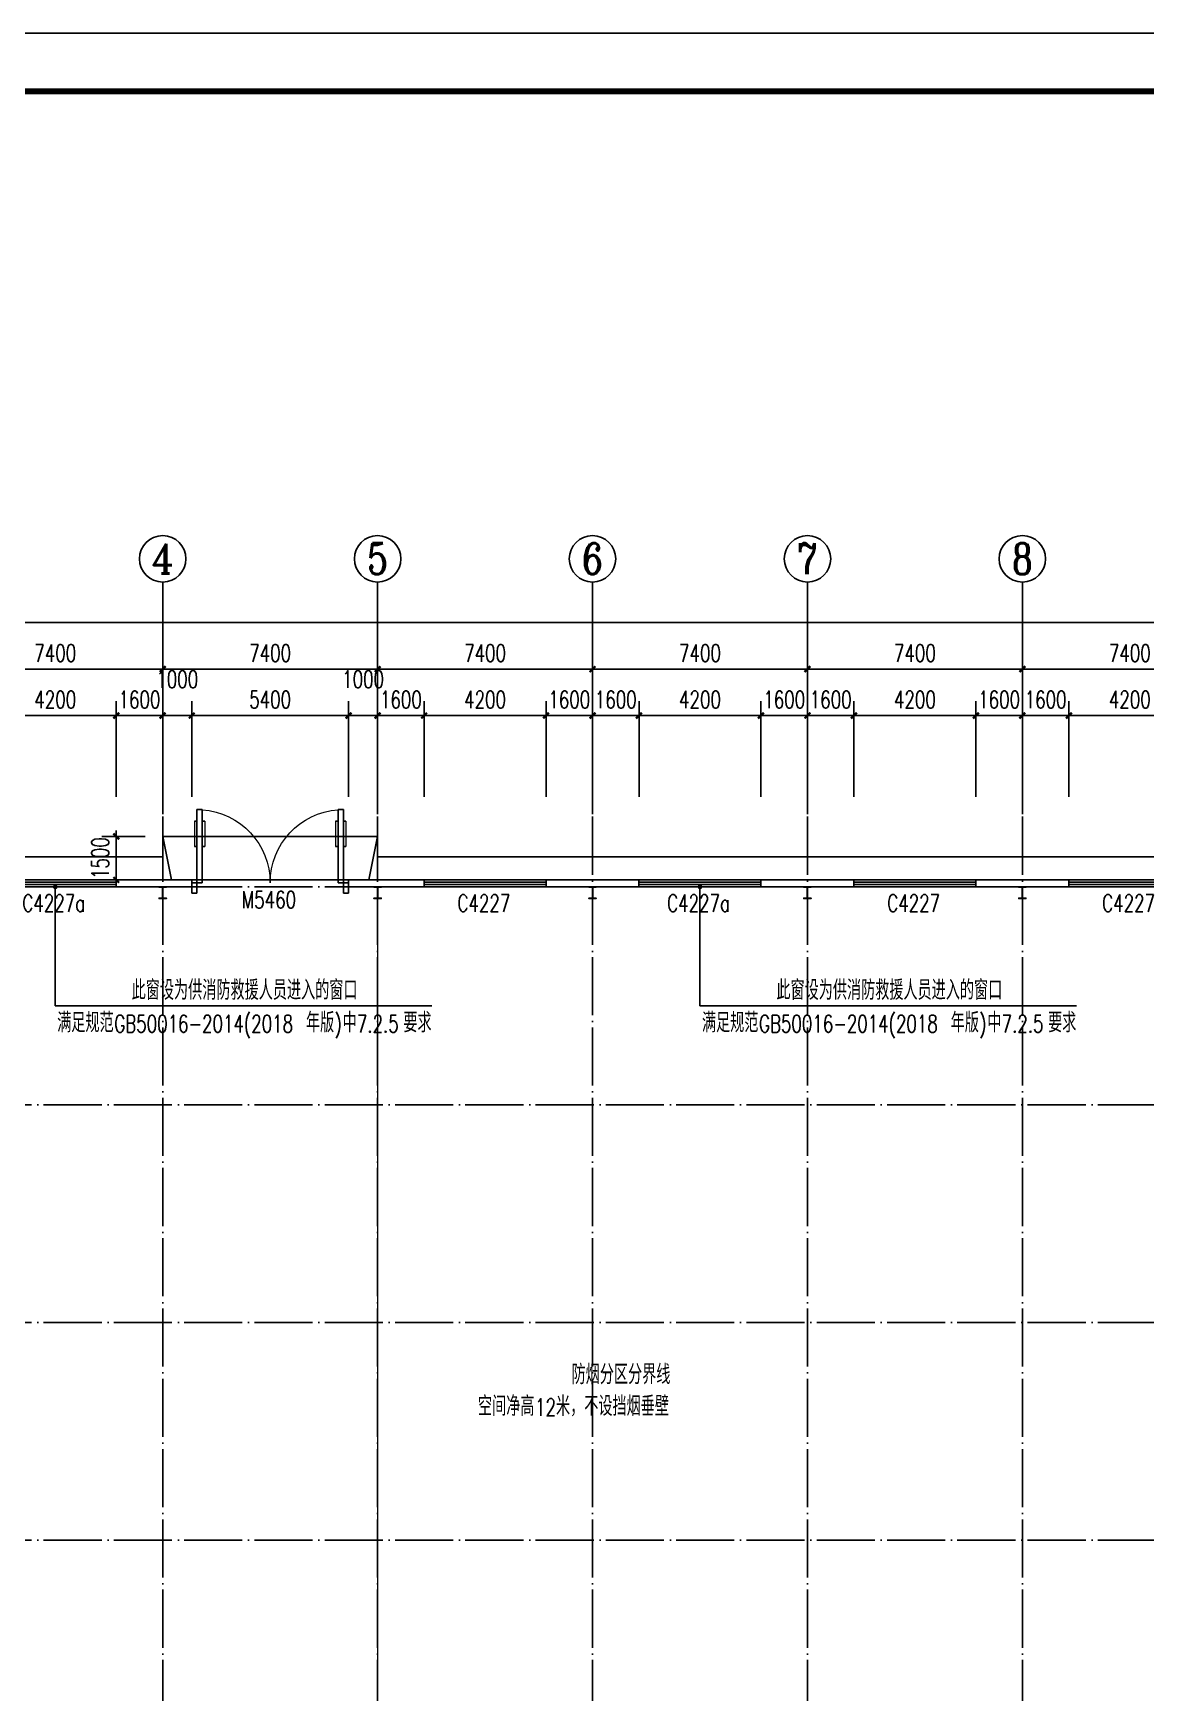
# Model space of a CAD drawing. Extents: x 13276711 to 13543385, y -848943 to -68012.
# Drawn here: x 13364126 to 13402435, y -257397 to -200243 of the extents above; entities that cross this region are included whole.
import ezdxf
from ezdxf.enums import TextEntityAlignment as Align

# ---------------------------------------------------------------- set-up
doc = ezdxf.new("R2010")
doc.units = 0
doc.header["$LTSCALE"] = 1000
doc.header["$MEASUREMENT"] = 0
doc.linetypes.add('DASH', pattern=[0.35, 0.25, -0.1])
doc.linetypes.add('DOTE', pattern=[2.42, 2, -0.2, 0.02, -0.2])
for name, color, linetype in [('AXIS', 3, 'Continuous'), ('AXIS_TEXT', 7, 'Continuous'), ('COLUMN', 2, 'Continuous'), ('DIM_LEAD', 3, 'Continuous'), ('DIM_SYMB', 3, 'Continuous'), ('DOTE', 1, 'DOTE'), ('PUB_DIM', 3, 'Continuous'), ('PUB_TEXT', 7, 'Continuous'), ('TK', 4, 'Continuous'), ('WALL-PARAPET', 6, 'Continuous'), ('WINDOW', 4, 'Continuous'), ('WINDOW_TEXT', 7, 'Continuous')]:
    doc.layers.add(name, color=color, linetype=linetype)
doc.styles.add('_TCH_AXIS', font='COMPLEX', dxfattribs={"bigfont": 'GBCBIG'})
doc.styles.add('_TCH_DIM', font='SIMPLEX', dxfattribs={"bigfont": 'GBCBIG'})
doc.styles.add('_TCH_DIM_T3', font='SIMPLEX', dxfattribs={"width": 0.705882, "bigfont": 'GBCBIG'})
doc.styles.add('_TCH_WINDOW', font='SIMPLEX', dxfattribs={"height": 3.5, "bigfont": 'GBCBIG'})
doc.styles.add('COMPLEX', font='COMPLEX')
doc.dimstyles.new('_TCH_ARCH&&200', dxfattribs={"dimtxt": 595, "dimasz": 200, "dimexe": 500, "dimexo": 600, "dimgap": 252.5, "dimtad": 1, "dimdec": 0, "dimzin": 0, "dimdsep": 46, "dimtxsty": '_TCH_DIM_T3', "dimblk": 'ARCHTICK', "dimcen": 0.09, "dimclrt": 7, "dimazin": 2, "dimtfac": 1, "dimtdec": 0, "dimtix": 1, "dimtmove": 2, "dimatfit": 3, "dimfxl": 0, "dimtolj": 1, "dimtzin": 0, "dimarcsym": 0})

# ---------------------------------------------------------------- blocks, each defined once
blk = doc.blocks.new('A$C797E1D2B')
at = {"layer": 'COLUMN'}
h = blk.add_hatch(color=256, dxfattribs=at)
h.paths.add_polyline_path([(125, 400), (250, 400), (250, 388), (130, 388), (130, 200), (125, 200)])
h.paths.add_polyline_path([(0, 400), (125, 400), (125, 200), (120, 200), (120, 388), (0, 388)])
h.paths.add_polyline_path([(0, 12), (120, 12), (120, 200), (125, 200), (125, 0), (0, 0)])
h.paths.add_polyline_path([(125, 200), (130, 200), (130, 12), (250, 12), (250, 0), (125, 0)])
blk.add_lwpolyline([(250, 0), (250, 12), (130, 12), (130, 388), (250, 388), (250, 400), (0, 400), (0, 388), (120, 388), (120, 12), (0, 12), (0, 0)], close=True, dxfattribs=at)
blk = doc.blocks.new('GeYuanFrame_27736213', base_point=(20.09, 4.53))
at = {"layer": 'TK'}
blk.add_lwpolyline([(20.09, 4.53), (20.09, 598.53), (1071.09, 598.53), (1071.09, 4.53)], close=True, dxfattribs=at)
at = {"layer": 'TK', "const_width": 1}
blk.add_lwpolyline([(45.09, 588.53), (1061.09, 588.53), (1061.09, 14.53), (45.09, 14.53)], close=True, dxfattribs=at)
blk = doc.blocks.new('$DorLib2D$00000011')
for p, q in [((-0.467, 0.471), (-0.467, -0.062)), ((-0.467, 0.471), (-0.433, 0.471)), ((-0.433, 0.471), (-0.433, 0.004)), ((0.433, 0.471), (0.433, 0.004)), ((0.467, 0.471), (0.433, 0.471)), ((0.467, 0.471), (0.467, -0.062)), ((-0.483, 0.396), (-0.467, 0.396)), ((-0.417, 0.396), (-0.433, 0.396)), ((0.417, 0.396), (0.433, 0.396)), ((0.483, 0.396), (0.467, 0.396)), ((-0.483, 0.235), (-0.467, 0.235)), ((-0.417, 0.235), (-0.433, 0.235)), ((0.417, 0.235), (0.433, 0.235)), ((0.483, 0.235), (0.467, 0.235)), ((-0.5, 0.004), (-0.433, 0.004)), ((-0.5, 0.004), (-0.5, -0.062)), ((0.5, 0.004), (0.433, 0.004)), ((0.5, 0.004), (0.5, -0.062)), ((-0.5, -0.062), (-0.467, -0.062)), ((0.5, -0.062), (0.467, -0.062))]:
    blk.add_line(p, q)
at = {"lineweight": 13}
for p, q in [((-0.483, 0.396), (-0.483, 0.235)), ((-0.417, 0.396), (-0.417, 0.235)), ((0.417, 0.396), (0.417, 0.235)), ((0.483, 0.396), (0.483, 0.235))]:
    blk.add_line(p, q, dxfattribs=at)
for centre, start, end in [((-0.467, 0.004), 0, 85.904), ((0.467, 0.004), 94.096, 180)]:
    blk.add_arc(centre, 0.467, start, end, dxfattribs=at)
blk = doc.blocks.new('$TCHSYS$WIN2D')
for p, q in [((-0.5, 0.5), (0.5, 0.5)), ((-0.5, 0.5), (-0.5, -0.5)), ((0.5, 0.5), (0.5, -0.5)), ((0.5, 0.167), (-0.5, 0.167)), ((0.5, -0.167), (-0.5, -0.167)), ((-0.5, -0.5), (0.5, -0.5))]:
    blk.add_line(p, q)
blk = doc.blocks.new('_AXISO')
blk.add_circle((0, 0), 0.5)
at = {"layer": 'AXIS_TEXT', "style": 'COMPLEX', "width": 1.041667}
blk.add_attdef('A', text='', height=0.56, dxfattribs=at).set_placement((-0.25, -0.28), (0.25, -0.28), align=Align.FIT)
blk = doc.blocks.new('_ArchTick')
at = {"color": 0, "linetype": 'ByBlock', "const_width": 0.4}
blk.add_lwpolyline([(-0.5, -0.5), (0.5, 0.5)], dxfattribs=at)
blk = doc.blocks.new('*D97')
at = {"layer": 'AXIS', "color": 0, "lineweight": -2}
for p, q in [((13346145, -226543), (13346145, -220043)), ((13509425, -226543), (13509425, -220043)), ((13346145, -220543), (13509425, -220543))]:
    blk.add_line(p, q, dxfattribs=at)
at = {"layer": 'Defpoints', "color": 0}
for p in [(13509425, -220543), (13346145, -227143), (13509425, -227143)]:
    blk.add_point(p, dxfattribs=at)
at = {"layer": 'AXIS', "color": 0, "lineweight": -2, "xscale": 200, "yscale": 200, "zscale": 200, "rotation": 180}
blk.add_blockref('_ArchTick', (13346145, -220543), dxfattribs=at)
at = {"layer": 'AXIS', "color": 0, "lineweight": -2, "xscale": 200, "yscale": 200, "zscale": 200}
blk.add_blockref('_ArchTick', (13509425, -220543), dxfattribs=at)
at = {"layer": 'AXIS', "color": 7, "insert": (13427785, -219993), "char_height": 595, "attachment_point": 5, "style": '_TCH_DIM_T3'}
blk.add_mtext('\\A1;163280', dxfattribs=at)
blk = doc.blocks.new('*D101')
at = {"layer": 'AXIS', "color": 0, "lineweight": -2}
for p, q in [((13361185, -226543), (13361185, -221643)), ((13368585, -226543), (13368585, -221643)), ((13361185, -222143), (13368585, -222143))]:
    blk.add_line(p, q, dxfattribs=at)
at = {"layer": 'Defpoints', "color": 0}
for p in [(13368585, -222143), (13361185, -227143), (13368585, -227143)]:
    blk.add_point(p, dxfattribs=at)
at = {"layer": 'AXIS', "color": 0, "lineweight": -2, "xscale": 200, "yscale": 200, "zscale": 200, "rotation": 180}
blk.add_blockref('_ArchTick', (13361185, -222143), dxfattribs=at)
at = {"layer": 'AXIS', "color": 0, "lineweight": -2, "xscale": 200, "yscale": 200, "zscale": 200}
blk.add_blockref('_ArchTick', (13368585, -222143), dxfattribs=at)
at = {"layer": 'AXIS', "color": 7, "insert": (13364885, -221593), "char_height": 595, "attachment_point": 5, "style": '_TCH_DIM_T3'}
blk.add_mtext('\\A1;7400', dxfattribs=at)
blk = doc.blocks.new('*D102')
at = {"layer": 'AXIS', "color": 0, "lineweight": -2}
for p, q in [((13368585, -226543), (13368585, -221643)), ((13375985, -226543), (13375985, -221643)), ((13368585, -222143), (13375985, -222143))]:
    blk.add_line(p, q, dxfattribs=at)
at = {"layer": 'Defpoints', "color": 0}
for p in [(13375985, -222143), (13368585, -227143), (13375985, -227143)]:
    blk.add_point(p, dxfattribs=at)
at = {"layer": 'AXIS', "color": 0, "lineweight": -2, "xscale": 200, "yscale": 200, "zscale": 200, "rotation": 180}
blk.add_blockref('_ArchTick', (13368585, -222143), dxfattribs=at)
at = {"layer": 'AXIS', "color": 0, "lineweight": -2, "xscale": 200, "yscale": 200, "zscale": 200}
blk.add_blockref('_ArchTick', (13375985, -222143), dxfattribs=at)
at = {"layer": 'AXIS', "color": 7, "insert": (13372285, -221593), "char_height": 595, "attachment_point": 5, "style": '_TCH_DIM_T3'}
blk.add_mtext('\\A1;7400', dxfattribs=at)
blk = doc.blocks.new('*D103')
at = {"layer": 'AXIS', "color": 0, "lineweight": -2}
for p, q in [((13375985, -226543), (13375985, -221643)), ((13383385, -226543), (13383385, -221643)), ((13375985, -222143), (13383385, -222143))]:
    blk.add_line(p, q, dxfattribs=at)
at = {"layer": 'Defpoints', "color": 0}
for p in [(13383385, -222143), (13375985, -227143), (13383385, -227143)]:
    blk.add_point(p, dxfattribs=at)
at = {"layer": 'AXIS', "color": 0, "lineweight": -2, "xscale": 200, "yscale": 200, "zscale": 200, "rotation": 180}
blk.add_blockref('_ArchTick', (13375985, -222143), dxfattribs=at)
at = {"layer": 'AXIS', "color": 0, "lineweight": -2, "xscale": 200, "yscale": 200, "zscale": 200}
blk.add_blockref('_ArchTick', (13383385, -222143), dxfattribs=at)
at = {"layer": 'AXIS', "color": 7, "insert": (13379685, -221593), "char_height": 595, "attachment_point": 5, "style": '_TCH_DIM_T3'}
blk.add_mtext('\\A1;7400', dxfattribs=at)
blk = doc.blocks.new('*D104')
at = {"layer": 'AXIS', "color": 0, "lineweight": -2}
for p, q in [((13383385, -226543), (13383385, -221643)), ((13390785, -226543), (13390785, -221643)), ((13383385, -222143), (13390785, -222143))]:
    blk.add_line(p, q, dxfattribs=at)
at = {"layer": 'Defpoints', "color": 0}
for p in [(13390785, -222143), (13383385, -227143), (13390785, -227143)]:
    blk.add_point(p, dxfattribs=at)
at = {"layer": 'AXIS', "color": 0, "lineweight": -2, "xscale": 200, "yscale": 200, "zscale": 200, "rotation": 180}
blk.add_blockref('_ArchTick', (13383385, -222143), dxfattribs=at)
at = {"layer": 'AXIS', "color": 0, "lineweight": -2, "xscale": 200, "yscale": 200, "zscale": 200}
blk.add_blockref('_ArchTick', (13390785, -222143), dxfattribs=at)
at = {"layer": 'AXIS', "color": 7, "insert": (13387085, -221593), "char_height": 595, "attachment_point": 5, "style": '_TCH_DIM_T3'}
blk.add_mtext('\\A1;7400', dxfattribs=at)
blk = doc.blocks.new('*D105')
at = {"layer": 'AXIS', "color": 0, "lineweight": -2}
for p, q in [((13390785, -226543), (13390785, -221643)), ((13398185, -226543), (13398185, -221643)), ((13390785, -222143), (13398185, -222143))]:
    blk.add_line(p, q, dxfattribs=at)
at = {"layer": 'Defpoints', "color": 0}
for p in [(13398185, -222143), (13390785, -227143), (13398185, -227143)]:
    blk.add_point(p, dxfattribs=at)
at = {"layer": 'AXIS', "color": 0, "lineweight": -2, "xscale": 200, "yscale": 200, "zscale": 200, "rotation": 180}
blk.add_blockref('_ArchTick', (13390785, -222143), dxfattribs=at)
at = {"layer": 'AXIS', "color": 0, "lineweight": -2, "xscale": 200, "yscale": 200, "zscale": 200}
blk.add_blockref('_ArchTick', (13398185, -222143), dxfattribs=at)
at = {"layer": 'AXIS', "color": 7, "insert": (13394485, -221593), "char_height": 595, "attachment_point": 5, "style": '_TCH_DIM_T3'}
blk.add_mtext('\\A1;7400', dxfattribs=at)
blk = doc.blocks.new('*D106')
at = {"layer": 'AXIS', "color": 0, "lineweight": -2}
for p, q in [((13398185, -226543), (13398185, -221643)), ((13405585, -226543), (13405585, -221643)), ((13398185, -222143), (13405585, -222143))]:
    blk.add_line(p, q, dxfattribs=at)
at = {"layer": 'Defpoints', "color": 0}
for p in [(13405585, -222143), (13398185, -227143), (13405585, -227143)]:
    blk.add_point(p, dxfattribs=at)
at = {"layer": 'AXIS', "color": 0, "lineweight": -2, "xscale": 200, "yscale": 200, "zscale": 200, "rotation": 180}
blk.add_blockref('_ArchTick', (13398185, -222143), dxfattribs=at)
at = {"layer": 'AXIS', "color": 0, "lineweight": -2, "xscale": 200, "yscale": 200, "zscale": 200}
blk.add_blockref('_ArchTick', (13405585, -222143), dxfattribs=at)
at = {"layer": 'AXIS', "color": 7, "insert": (13401885, -221593), "char_height": 595, "attachment_point": 5, "style": '_TCH_DIM_T3'}
blk.add_mtext('\\A1;7400', dxfattribs=at)
blk = doc.blocks.new('*D424')
at = {"layer": 'Defpoints', "color": 0}
for p in [(13366985, -223743), (13362785, -227143), (13366985, -227143)]:
    blk.add_point(p, dxfattribs=at)
at = {"layer": 'PUB_DIM', "color": 0, "lineweight": -2}
for p, q in [((13362785, -226543), (13362785, -223243)), ((13366985, -226543), (13366985, -223243)), ((13362785, -223743), (13366985, -223743))]:
    blk.add_line(p, q, dxfattribs=at)
at = {"layer": 'PUB_DIM', "color": 0, "lineweight": -2, "xscale": 200, "yscale": 200, "zscale": 200, "rotation": 180}
blk.add_blockref('_ArchTick', (13362785, -223743), dxfattribs=at)
at = {"layer": 'PUB_DIM', "color": 0, "lineweight": -2, "xscale": 200, "yscale": 200, "zscale": 200}
blk.add_blockref('_ArchTick', (13366985, -223743), dxfattribs=at)
at = {"layer": 'PUB_DIM', "color": 7, "insert": (13364885, -223193), "char_height": 595, "attachment_point": 5, "style": '_TCH_DIM_T3'}
blk.add_mtext('\\A1;4200', dxfattribs=at)
blk = doc.blocks.new('*D425')
at = {"layer": 'Defpoints', "color": 0}
for p in [(13368585, -223743), (13366985, -227143), (13368585, -227143)]:
    blk.add_point(p, dxfattribs=at)
at = {"layer": 'PUB_DIM', "color": 0, "lineweight": -2}
for p, q in [((13366985, -226543), (13366985, -223243)), ((13368585, -226543), (13368585, -223243)), ((13366985, -223743), (13366785, -223743)), ((13366985, -223743), (13368585, -223743)), ((13368585, -223743), (13368785, -223743))]:
    blk.add_line(p, q, dxfattribs=at)
at = {"layer": 'PUB_DIM', "color": 0, "lineweight": -2, "xscale": 200, "yscale": 200, "zscale": 200}
blk.add_blockref('_ArchTick', (13366985, -223743), dxfattribs=at)
at = {"layer": 'PUB_DIM', "color": 0, "lineweight": -2, "xscale": 200, "yscale": 200, "zscale": 200, "rotation": 180}
blk.add_blockref('_ArchTick', (13368585, -223743), dxfattribs=at)
at = {"layer": 'PUB_DIM', "color": 7, "insert": (13367785, -223193), "char_height": 595, "attachment_point": 5, "style": '_TCH_DIM_T3'}
blk.add_mtext('\\A1;1600', dxfattribs=at)
blk = doc.blocks.new('*D426')
at = {"layer": 'Defpoints', "color": 0}
for p in [(13369585, -223743), (13368585, -227143), (13369585, -227143)]:
    blk.add_point(p, dxfattribs=at)
at = {"layer": 'PUB_DIM', "color": 0, "lineweight": -2}
for p, q in [((13368585, -226543), (13368585, -223243)), ((13369585, -226543), (13369585, -223243)), ((13368585, -223743), (13369585, -223743))]:
    blk.add_line(p, q, dxfattribs=at)
at = {"layer": 'PUB_DIM', "color": 0, "lineweight": -2, "xscale": 200, "yscale": 200, "zscale": 200, "rotation": 180}
blk.add_blockref('_ArchTick', (13368585, -223743), dxfattribs=at)
at = {"layer": 'PUB_DIM', "color": 0, "lineweight": -2, "xscale": 200, "yscale": 200, "zscale": 200}
blk.add_blockref('_ArchTick', (13369585, -223743), dxfattribs=at)
at = {"layer": 'PUB_DIM', "color": 7, "insert": (13369085, -222493), "char_height": 595, "attachment_point": 5, "style": '_TCH_DIM_T3'}
blk.add_mtext('\\A1;1000', dxfattribs=at)
blk = doc.blocks.new('*D427')
at = {"layer": 'Defpoints', "color": 0}
for p in [(13374985, -223743), (13369585, -227143), (13374985, -227143)]:
    blk.add_point(p, dxfattribs=at)
at = {"layer": 'PUB_DIM', "color": 0, "lineweight": -2}
for p, q in [((13369585, -226543), (13369585, -223243)), ((13374985, -226543), (13374985, -223243)), ((13369585, -223743), (13374985, -223743))]:
    blk.add_line(p, q, dxfattribs=at)
at = {"layer": 'PUB_DIM', "color": 0, "lineweight": -2, "xscale": 200, "yscale": 200, "zscale": 200, "rotation": 180}
blk.add_blockref('_ArchTick', (13369585, -223743), dxfattribs=at)
at = {"layer": 'PUB_DIM', "color": 0, "lineweight": -2, "xscale": 200, "yscale": 200, "zscale": 200}
blk.add_blockref('_ArchTick', (13374985, -223743), dxfattribs=at)
at = {"layer": 'PUB_DIM', "color": 7, "insert": (13372285, -223193), "char_height": 595, "attachment_point": 5, "style": '_TCH_DIM_T3'}
blk.add_mtext('\\A1;5400', dxfattribs=at)
blk = doc.blocks.new('*D428')
at = {"layer": 'Defpoints', "color": 0}
for p in [(13375985, -223743), (13374985, -227143), (13375985, -227143)]:
    blk.add_point(p, dxfattribs=at)
at = {"layer": 'PUB_DIM', "color": 0, "lineweight": -2}
for p, q in [((13374985, -226543), (13374985, -223243)), ((13375985, -226543), (13375985, -223243)), ((13374985, -223743), (13375985, -223743))]:
    blk.add_line(p, q, dxfattribs=at)
at = {"layer": 'PUB_DIM', "color": 0, "lineweight": -2, "xscale": 200, "yscale": 200, "zscale": 200, "rotation": 180}
blk.add_blockref('_ArchTick', (13374985, -223743), dxfattribs=at)
at = {"layer": 'PUB_DIM', "color": 0, "lineweight": -2, "xscale": 200, "yscale": 200, "zscale": 200}
blk.add_blockref('_ArchTick', (13375985, -223743), dxfattribs=at)
at = {"layer": 'PUB_DIM', "color": 7, "insert": (13375485, -222493), "char_height": 595, "attachment_point": 5, "style": '_TCH_DIM_T3'}
blk.add_mtext('\\A1;1000', dxfattribs=at)
blk = doc.blocks.new('*D429')
at = {"layer": 'Defpoints', "color": 0}
for p in [(13377585, -223743), (13375985, -227143), (13377585, -227143)]:
    blk.add_point(p, dxfattribs=at)
at = {"layer": 'PUB_DIM', "color": 0, "lineweight": -2}
for p, q in [((13375985, -226543), (13375985, -223243)), ((13377585, -226543), (13377585, -223243)), ((13375985, -223743), (13375785, -223743)), ((13375985, -223743), (13377585, -223743)), ((13377585, -223743), (13377785, -223743))]:
    blk.add_line(p, q, dxfattribs=at)
at = {"layer": 'PUB_DIM', "color": 0, "lineweight": -2, "xscale": 200, "yscale": 200, "zscale": 200}
blk.add_blockref('_ArchTick', (13375985, -223743), dxfattribs=at)
at = {"layer": 'PUB_DIM', "color": 0, "lineweight": -2, "xscale": 200, "yscale": 200, "zscale": 200, "rotation": 180}
blk.add_blockref('_ArchTick', (13377585, -223743), dxfattribs=at)
at = {"layer": 'PUB_DIM', "color": 7, "insert": (13376785, -223193), "char_height": 595, "attachment_point": 5, "style": '_TCH_DIM_T3'}
blk.add_mtext('\\A1;1600', dxfattribs=at)
blk = doc.blocks.new('*D430')
at = {"layer": 'Defpoints', "color": 0}
for p in [(13381785, -223743), (13377585, -227143), (13381785, -227143)]:
    blk.add_point(p, dxfattribs=at)
at = {"layer": 'PUB_DIM', "color": 0, "lineweight": -2}
for p, q in [((13377585, -226543), (13377585, -223243)), ((13381785, -226543), (13381785, -223243)), ((13377585, -223743), (13381785, -223743))]:
    blk.add_line(p, q, dxfattribs=at)
at = {"layer": 'PUB_DIM', "color": 0, "lineweight": -2, "xscale": 200, "yscale": 200, "zscale": 200, "rotation": 180}
blk.add_blockref('_ArchTick', (13377585, -223743), dxfattribs=at)
at = {"layer": 'PUB_DIM', "color": 0, "lineweight": -2, "xscale": 200, "yscale": 200, "zscale": 200}
blk.add_blockref('_ArchTick', (13381785, -223743), dxfattribs=at)
at = {"layer": 'PUB_DIM', "color": 7, "insert": (13379685, -223193), "char_height": 595, "attachment_point": 5, "style": '_TCH_DIM_T3'}
blk.add_mtext('\\A1;4200', dxfattribs=at)
blk = doc.blocks.new('*D431')
at = {"layer": 'Defpoints', "color": 0}
for p in [(13383385, -223743), (13381785, -227143), (13383385, -227143)]:
    blk.add_point(p, dxfattribs=at)
at = {"layer": 'PUB_DIM', "color": 0, "lineweight": -2}
for p, q in [((13381785, -226543), (13381785, -223243)), ((13383385, -226543), (13383385, -223243)), ((13381785, -223743), (13381585, -223743)), ((13381785, -223743), (13383385, -223743)), ((13383385, -223743), (13383585, -223743))]:
    blk.add_line(p, q, dxfattribs=at)
at = {"layer": 'PUB_DIM', "color": 0, "lineweight": -2, "xscale": 200, "yscale": 200, "zscale": 200}
blk.add_blockref('_ArchTick', (13381785, -223743), dxfattribs=at)
at = {"layer": 'PUB_DIM', "color": 0, "lineweight": -2, "xscale": 200, "yscale": 200, "zscale": 200, "rotation": 180}
blk.add_blockref('_ArchTick', (13383385, -223743), dxfattribs=at)
at = {"layer": 'PUB_DIM', "color": 7, "insert": (13382585, -223193), "char_height": 595, "attachment_point": 5, "style": '_TCH_DIM_T3'}
blk.add_mtext('\\A1;1600', dxfattribs=at)
blk = doc.blocks.new('*D432')
at = {"layer": 'Defpoints', "color": 0}
for p in [(13384985, -223743), (13383385, -227143), (13384985, -227143)]:
    blk.add_point(p, dxfattribs=at)
at = {"layer": 'PUB_DIM', "color": 0, "lineweight": -2}
for p, q in [((13383385, -226543), (13383385, -223243)), ((13384985, -226543), (13384985, -223243)), ((13383385, -223743), (13383185, -223743)), ((13383385, -223743), (13384985, -223743)), ((13384985, -223743), (13385185, -223743))]:
    blk.add_line(p, q, dxfattribs=at)
at = {"layer": 'PUB_DIM', "color": 0, "lineweight": -2, "xscale": 200, "yscale": 200, "zscale": 200}
blk.add_blockref('_ArchTick', (13383385, -223743), dxfattribs=at)
at = {"layer": 'PUB_DIM', "color": 0, "lineweight": -2, "xscale": 200, "yscale": 200, "zscale": 200, "rotation": 180}
blk.add_blockref('_ArchTick', (13384985, -223743), dxfattribs=at)
at = {"layer": 'PUB_DIM', "color": 7, "insert": (13384185, -223193), "char_height": 595, "attachment_point": 5, "style": '_TCH_DIM_T3'}
blk.add_mtext('\\A1;1600', dxfattribs=at)
blk = doc.blocks.new('*D433')
at = {"layer": 'Defpoints', "color": 0}
for p in [(13389185, -223743), (13384985, -227143), (13389185, -227143)]:
    blk.add_point(p, dxfattribs=at)
at = {"layer": 'PUB_DIM', "color": 0, "lineweight": -2}
for p, q in [((13384985, -226543), (13384985, -223243)), ((13389185, -226543), (13389185, -223243)), ((13384985, -223743), (13389185, -223743))]:
    blk.add_line(p, q, dxfattribs=at)
at = {"layer": 'PUB_DIM', "color": 0, "lineweight": -2, "xscale": 200, "yscale": 200, "zscale": 200, "rotation": 180}
blk.add_blockref('_ArchTick', (13384985, -223743), dxfattribs=at)
at = {"layer": 'PUB_DIM', "color": 0, "lineweight": -2, "xscale": 200, "yscale": 200, "zscale": 200}
blk.add_blockref('_ArchTick', (13389185, -223743), dxfattribs=at)
at = {"layer": 'PUB_DIM', "color": 7, "insert": (13387085, -223193), "char_height": 595, "attachment_point": 5, "style": '_TCH_DIM_T3'}
blk.add_mtext('\\A1;4200', dxfattribs=at)
blk = doc.blocks.new('*D434')
at = {"layer": 'Defpoints', "color": 0}
for p in [(13390785, -223743), (13389185, -227143), (13390785, -227143)]:
    blk.add_point(p, dxfattribs=at)
at = {"layer": 'PUB_DIM', "color": 0, "lineweight": -2}
for p, q in [((13389185, -226543), (13389185, -223243)), ((13390785, -226543), (13390785, -223243)), ((13389185, -223743), (13388985, -223743)), ((13389185, -223743), (13390785, -223743)), ((13390785, -223743), (13390985, -223743))]:
    blk.add_line(p, q, dxfattribs=at)
at = {"layer": 'PUB_DIM', "color": 0, "lineweight": -2, "xscale": 200, "yscale": 200, "zscale": 200}
blk.add_blockref('_ArchTick', (13389185, -223743), dxfattribs=at)
at = {"layer": 'PUB_DIM', "color": 0, "lineweight": -2, "xscale": 200, "yscale": 200, "zscale": 200, "rotation": 180}
blk.add_blockref('_ArchTick', (13390785, -223743), dxfattribs=at)
at = {"layer": 'PUB_DIM', "color": 7, "insert": (13389985, -223193), "char_height": 595, "attachment_point": 5, "style": '_TCH_DIM_T3'}
blk.add_mtext('\\A1;1600', dxfattribs=at)
blk = doc.blocks.new('*D435')
at = {"layer": 'Defpoints', "color": 0}
for p in [(13392385, -223743), (13390785, -227143), (13392385, -227143)]:
    blk.add_point(p, dxfattribs=at)
at = {"layer": 'PUB_DIM', "color": 0, "lineweight": -2}
for p, q in [((13390785, -226543), (13390785, -223243)), ((13392385, -226543), (13392385, -223243)), ((13390785, -223743), (13390585, -223743)), ((13390785, -223743), (13392385, -223743)), ((13392385, -223743), (13392585, -223743))]:
    blk.add_line(p, q, dxfattribs=at)
at = {"layer": 'PUB_DIM', "color": 0, "lineweight": -2, "xscale": 200, "yscale": 200, "zscale": 200}
blk.add_blockref('_ArchTick', (13390785, -223743), dxfattribs=at)
at = {"layer": 'PUB_DIM', "color": 0, "lineweight": -2, "xscale": 200, "yscale": 200, "zscale": 200, "rotation": 180}
blk.add_blockref('_ArchTick', (13392385, -223743), dxfattribs=at)
at = {"layer": 'PUB_DIM', "color": 7, "insert": (13391585, -223193), "char_height": 595, "attachment_point": 5, "style": '_TCH_DIM_T3'}
blk.add_mtext('\\A1;1600', dxfattribs=at)
blk = doc.blocks.new('*D436')
at = {"layer": 'Defpoints', "color": 0}
for p in [(13396585, -223743), (13392385, -227143), (13396585, -227143)]:
    blk.add_point(p, dxfattribs=at)
at = {"layer": 'PUB_DIM', "color": 0, "lineweight": -2}
for p, q in [((13392385, -226543), (13392385, -223243)), ((13396585, -226543), (13396585, -223243)), ((13392385, -223743), (13396585, -223743))]:
    blk.add_line(p, q, dxfattribs=at)
at = {"layer": 'PUB_DIM', "color": 0, "lineweight": -2, "xscale": 200, "yscale": 200, "zscale": 200, "rotation": 180}
blk.add_blockref('_ArchTick', (13392385, -223743), dxfattribs=at)
at = {"layer": 'PUB_DIM', "color": 0, "lineweight": -2, "xscale": 200, "yscale": 200, "zscale": 200}
blk.add_blockref('_ArchTick', (13396585, -223743), dxfattribs=at)
at = {"layer": 'PUB_DIM', "color": 7, "insert": (13394485, -223193), "char_height": 595, "attachment_point": 5, "style": '_TCH_DIM_T3'}
blk.add_mtext('\\A1;4200', dxfattribs=at)
blk = doc.blocks.new('*D437')
at = {"layer": 'Defpoints', "color": 0}
for p in [(13398185, -223743), (13396585, -227143), (13398185, -227143)]:
    blk.add_point(p, dxfattribs=at)
at = {"layer": 'PUB_DIM', "color": 0, "lineweight": -2}
for p, q in [((13396585, -226543), (13396585, -223243)), ((13398185, -226543), (13398185, -223243)), ((13396585, -223743), (13396385, -223743)), ((13396585, -223743), (13398185, -223743)), ((13398185, -223743), (13398385, -223743))]:
    blk.add_line(p, q, dxfattribs=at)
at = {"layer": 'PUB_DIM', "color": 0, "lineweight": -2, "xscale": 200, "yscale": 200, "zscale": 200}
blk.add_blockref('_ArchTick', (13396585, -223743), dxfattribs=at)
at = {"layer": 'PUB_DIM', "color": 0, "lineweight": -2, "xscale": 200, "yscale": 200, "zscale": 200, "rotation": 180}
blk.add_blockref('_ArchTick', (13398185, -223743), dxfattribs=at)
at = {"layer": 'PUB_DIM', "color": 7, "insert": (13397385, -223193), "char_height": 595, "attachment_point": 5, "style": '_TCH_DIM_T3'}
blk.add_mtext('\\A1;1600', dxfattribs=at)
blk = doc.blocks.new('*D438')
at = {"layer": 'Defpoints', "color": 0}
for p in [(13399785, -223743), (13398185, -227143), (13399785, -227143)]:
    blk.add_point(p, dxfattribs=at)
at = {"layer": 'PUB_DIM', "color": 0, "lineweight": -2}
for p, q in [((13398185, -226543), (13398185, -223243)), ((13399785, -226543), (13399785, -223243)), ((13398185, -223743), (13397985, -223743)), ((13398185, -223743), (13399785, -223743)), ((13399785, -223743), (13399985, -223743))]:
    blk.add_line(p, q, dxfattribs=at)
at = {"layer": 'PUB_DIM', "color": 0, "lineweight": -2, "xscale": 200, "yscale": 200, "zscale": 200}
blk.add_blockref('_ArchTick', (13398185, -223743), dxfattribs=at)
at = {"layer": 'PUB_DIM', "color": 0, "lineweight": -2, "xscale": 200, "yscale": 200, "zscale": 200, "rotation": 180}
blk.add_blockref('_ArchTick', (13399785, -223743), dxfattribs=at)
at = {"layer": 'PUB_DIM', "color": 7, "insert": (13398985, -223193), "char_height": 595, "attachment_point": 5, "style": '_TCH_DIM_T3'}
blk.add_mtext('\\A1;1600', dxfattribs=at)
blk = doc.blocks.new('*D439')
at = {"layer": 'Defpoints', "color": 0}
for p in [(13403985, -223743), (13399785, -227143), (13403985, -227143)]:
    blk.add_point(p, dxfattribs=at)
at = {"layer": 'PUB_DIM', "color": 0, "lineweight": -2}
for p, q in [((13399785, -226543), (13399785, -223243)), ((13403985, -226543), (13403985, -223243)), ((13399785, -223743), (13403985, -223743))]:
    blk.add_line(p, q, dxfattribs=at)
at = {"layer": 'PUB_DIM', "color": 0, "lineweight": -2, "xscale": 200, "yscale": 200, "zscale": 200, "rotation": 180}
blk.add_blockref('_ArchTick', (13399785, -223743), dxfattribs=at)
at = {"layer": 'PUB_DIM', "color": 0, "lineweight": -2, "xscale": 200, "yscale": 200, "zscale": 200}
blk.add_blockref('_ArchTick', (13403985, -223743), dxfattribs=at)
at = {"layer": 'PUB_DIM', "color": 7, "insert": (13401885, -223193), "char_height": 595, "attachment_point": 5, "style": '_TCH_DIM_T3'}
blk.add_mtext('\\A1;4200', dxfattribs=at)
blk = doc.blocks.new('*D689')
at = {"layer": 'Defpoints', "color": 0}
for p in [(13366985, -227903), (13368585, -227903), (13368585, -229403)]:
    blk.add_point(p, dxfattribs=at)
at = {"layer": 'PUB_DIM', "color": 0, "lineweight": -2}
for p, q in [((13367985, -227903), (13366485, -227903)), ((13366985, -227903), (13366985, -227703)), ((13366985, -229403), (13366985, -227903)), ((13367985, -229403), (13366485, -229403)), ((13366985, -229403), (13366985, -229603))]:
    blk.add_line(p, q, dxfattribs=at)
at = {"layer": 'PUB_DIM', "color": 0, "lineweight": -2, "xscale": 200, "yscale": 200, "zscale": 200}
for p, rotation in [((13366985, -227903), 270), ((13366985, -229403), 90)]:
    blk.add_blockref('_ArchTick', p, dxfattribs=dict(at, rotation=rotation))
at = {"layer": 'PUB_DIM', "color": 7, "insert": (13366435, -228653), "char_height": 595, "attachment_point": 5, "rotation": 90, "style": '_TCH_DIM_T3'}
blk.add_mtext('\\A1;1500', dxfattribs=at)

msp = doc.modelspace()

# ---------------------------------------------------------------- linework, layer by layer
at = {"ltscale": 0.5}
for p, q in [((13368884.8, -229403.1), (13368584.8, -227903.1)), ((13375984.8, -227903.1), (13375684.8, -229403.1))]:
    msp.add_line(p, q, dxfattribs=at)
for points in [[(13368584.8, -229403.1), (13368584.8, -227903.1), (13375984.8, -227903.1), (13375984.8, -229403.1)], [(13345344.8, -244643.1), (13345344.8, -228603.1), (13368584.8, -228603.1)], [(13375984.8, -228603.1), (13420384.8, -228603.1)]]:
    msp.add_lwpolyline(points, dxfattribs=at)
at = {"linetype": 'DASH', "ltscale": 5, "const_width": 50}
msp.add_lwpolyline([(13375984.8, -289643.1), (13375984.8, -229643.1)], dxfattribs=at)
at = {"layer": 'AXIS'}
for p, q in [((13368584.8, -227143.1), (13368584.8, -219143.1)), ((13375984.8, -227143.1), (13375984.8, -219143.1)), ((13383384.8, -227143.1), (13383384.8, -219143.1)), ((13390784.8, -227143.1), (13390784.8, -219143.1)), ((13398184.8, -227143.1), (13398184.8, -219143.1))]:
    msp.add_line(p, q, dxfattribs=at)
at = {"layer": 'DIM_LEAD'}
for p, q in [((13364884.8, -229643.1), (13364884.8, -233743.1)), ((13387084.8, -229643.1), (13387084.8, -233743.1)), ((13364884.8, -233743.1), (13377846.6, -233743.1)), ((13387084.8, -233743.1), (13400046.6, -233743.1))]:
    msp.add_line(p, q, dxfattribs=at)
at = {"layer": 'DIM_LEAD', "const_width": 80}
for points in [[(13364884.8, -229603.1, 1), (13364884.8, -229683.1, 1)], [(13387084.8, -229603.1, 1), (13387084.8, -229683.1, 1)]]:
    msp.add_lwpolyline(points, format="xyb", close=True, dxfattribs=at)
at = {"layer": 'DIM_SYMB'}
msp.add_lwpolyline([(13385984.8, -247016.8, 0, 0, 0), (13377984.8, -247016.8, 0, 0, 0), (13376584.8, -247016.8, 160, 0, 0), (13375984.8, -247016.8, 0, 0, 0)], format="xyseb", dxfattribs=at)
at = {"layer": 'DOTE'}
for p, q in [((13368584.8, -292143.1), (13368584.8, -227143.1)), ((13375984.8, -292143.1), (13375984.8, -227143.1)), ((13383384.8, -292143.1), (13383384.8, -227143.1)), ((13390784.8, -292143.1), (13390784.8, -227143.1)), ((13398184.8, -292143.1), (13398184.8, -227143.1)), ((13511684.8, -229643.1), (13343884.8, -229643.1)), ((13511684.8, -237143.1), (13343884.8, -237143.1)), ((13511684.8, -244643.1), (13343884.8, -244643.1)), ((13511684.8, -252143.1), (13343884.8, -252143.1))]:
    msp.add_line(p, q, dxfattribs=at)
at = {"layer": 'WALL-PARAPET'}
for p, q in [((13369584.8, -229403.1), (13366984.8, -229403.1)), ((13366984.8, -229403.1), (13366984.8, -229643.1)), ((13366984.8, -229643.1), (13369584.8, -229643.1)), ((13369584.8, -229643.1), (13369584.8, -229403.1)), ((13377584.8, -229403.1), (13374984.8, -229403.1)), ((13374984.8, -229403.1), (13374984.8, -229643.1)), ((13374984.8, -229643.1), (13377584.8, -229643.1)), ((13377584.8, -229643.1), (13377584.8, -229403.1)), ((13384984.8, -229403.1), (13381784.8, -229403.1)), ((13381784.8, -229403.1), (13381784.8, -229643.1)), ((13381784.8, -229643.1), (13384984.8, -229643.1)), ((13384984.8, -229643.1), (13384984.8, -229403.1)), ((13392384.8, -229403.1), (13389184.8, -229403.1)), ((13389184.8, -229403.1), (13389184.8, -229643.1)), ((13389184.8, -229643.1), (13392384.8, -229643.1)), ((13392384.8, -229643.1), (13392384.8, -229403.1)), ((13399784.8, -229403.1), (13396584.8, -229403.1)), ((13396584.8, -229403.1), (13396584.8, -229643.1)), ((13396584.8, -229643.1), (13399784.8, -229643.1)), ((13399784.8, -229643.1), (13399784.8, -229403.1))]:
    msp.add_line(p, q, dxfattribs=at)
at = {"layer": 'WINDOW'}
msp.add_line((13374984.8, -229403.1), (13369584.8, -229403.1), dxfattribs=at)

# ---------------------------------------------------------------- block references
at = {"xscale": 200, "yscale": 200, "zscale": 200}
msp.add_blockref('GeYuanFrame_27736213', (13328184.8, -319043.1), dxfattribs=at)
at = {"rotation": 180}
for p in [(13368709.9, -229643.1), (13376109.9, -229643.1), (13383509.9, -229643.1), (13390909.9, -229643.1), (13398309.9, -229643.1)]:
    msp.add_blockref('A$C797E1D2B', p, dxfattribs=at)
at = {"layer": 'AXIS'}
ref = msp.add_blockref('_AXISO', (13368584.8, -218343.1), dxfattribs=dict(at, xscale=1600, yscale=1600, zscale=1600))
ref.add_attrib('A', '4', dxfattribs={"layer": 'AXIS_TEXT', "ltscale": 0.5, "height": 1018.2, "style": '_TCH_AXIS'}).set_placement((13368197, -218852.1), (13368972.7, -218852.1), align=Align.FIT)
ref = msp.add_blockref('_AXISO', (13375984.8, -218343.1), dxfattribs=dict(at, xscale=1600, yscale=1600, zscale=1600))
ref.add_attrib('A', '5', dxfattribs={"layer": 'AXIS_TEXT', "ltscale": 0.5, "height": 1065, "style": '_TCH_AXIS'}).set_placement((13375629.8, -218875.6), (13376339.9, -218875.6), align=Align.FIT)
ref = msp.add_blockref('_AXISO', (13383384.8, -218343.1), dxfattribs=dict(at, xscale=1600, yscale=1600, zscale=1600))
ref.add_attrib('A', '6', dxfattribs={"layer": 'AXIS_TEXT', "ltscale": 0.5, "height": 1065, "style": '_TCH_AXIS'}).set_placement((13383029.8, -218875.6), (13383739.9, -218875.6), align=Align.FIT)
ref = msp.add_blockref('_AXISO', (13390784.8, -218343.1), dxfattribs=dict(at, xscale=1600, yscale=1600, zscale=1600))
ref.add_attrib('A', '7', dxfattribs={"layer": 'AXIS_TEXT', "ltscale": 0.5, "height": 1065, "style": '_TCH_AXIS'}).set_placement((13390429.8, -218875.6), (13391139.9, -218875.6), align=Align.FIT)
ref = msp.add_blockref('_AXISO', (13398184.8, -218343.1), dxfattribs=dict(at, xscale=1600, yscale=1600, zscale=1600))
ref.add_attrib('A', '8', dxfattribs={"layer": 'AXIS_TEXT', "ltscale": 0.5, "height": 1065, "style": '_TCH_AXIS'}).set_placement((13397829.8, -218875.6), (13398539.9, -218875.6), align=Align.FIT)
at = {"layer": 'WINDOW'}
ref = msp.add_blockref('$DorLib2D$00000011', (13372284.8, -229523.1), dxfattribs=dict(at, xscale=5400, yscale=-5400, zscale=5400, rotation=180))
ref.add_attrib('A', 'M5460', (13371304.8, -230380.4), dxfattribs={"layer": 'WINDOW_TEXT', "ltscale": 0.5, "height": 595, "style": '_TCH_WINDOW', "width": 0.705882})
ref = msp.add_blockref('$TCHSYS$WIN2D', (13364884.8, -229523.1), dxfattribs=dict(at, xscale=4200, yscale=-240, zscale=4200, rotation=180))
ref.add_attrib('A', 'C4227a', (13363754.8, -230500.4), dxfattribs={"layer": 'WINDOW_TEXT', "ltscale": 0.5, "height": 595, "style": '_TCH_WINDOW', "width": 0.705882})
ref = msp.add_blockref('$TCHSYS$WIN2D', (13379684.8, -229523.1), dxfattribs=dict(at, xscale=4200, yscale=-240, zscale=4200, rotation=180))
ref.add_attrib('A', 'C4227', (13378734.8, -230500.4), dxfattribs={"layer": 'WINDOW_TEXT', "ltscale": 0.5, "height": 595, "style": '_TCH_WINDOW', "width": 0.705882})
ref = msp.add_blockref('$TCHSYS$WIN2D', (13387084.8, -229523.1), dxfattribs=dict(at, xscale=4200, yscale=-240, zscale=4200, rotation=180))
ref.add_attrib('A', 'C4227a', (13385954.8, -230500.4), dxfattribs={"layer": 'WINDOW_TEXT', "ltscale": 0.5, "height": 595, "style": '_TCH_WINDOW', "width": 0.705882})
ref = msp.add_blockref('$TCHSYS$WIN2D', (13394484.8, -229523.1), dxfattribs=dict(at, xscale=4200, yscale=-240, zscale=4200, rotation=180))
ref.add_attrib('A', 'C4227', (13393534.8, -230500.4), dxfattribs={"layer": 'WINDOW_TEXT', "ltscale": 0.5, "height": 595, "style": '_TCH_WINDOW', "width": 0.705882})
ref = msp.add_blockref('$TCHSYS$WIN2D', (13401884.8, -229523.1), dxfattribs=dict(at, xscale=4200, yscale=-240, zscale=4200, rotation=180))
ref.add_attrib('A', 'C4227', (13400934.8, -230500.4), dxfattribs={"layer": 'WINDOW_TEXT', "ltscale": 0.5, "height": 595, "style": '_TCH_WINDOW', "width": 0.705882})

# ---------------------------------------------------------------- texts
at = {"layer": 'PUB_TEXT', "style": '_TCH_DIM'}
for s, height, p in [('此窗设为供消防救援人员进入的窗口', 675.177, (13367515.7, -233533.1)), ('此窗设为供消防救援人员进入的窗口', 675.177, (13389715.7, -233533.1)), ('满足规范', 675.18, (13364951.3, -234653.1)), ('年版', 675.18, (13373517.2, -234653.1)), ('中', 675.2, (13374780.2, -234653.1)), ('要求', 675.18, (13376871.7, -234653.1)), ('满足规范', 675.18, (13387151.3, -234653.1)), ('年版', 675.18, (13395717.2, -234653.1)), ('中', 675.2, (13396980.2, -234653.1)), ('要求', 675.18, (13399071.7, -234653.1)), ('防烟分区分界线', 675.18, (13382663.6, -246769.6)), ('空间净高', 675.18, (13379441.4, -247859.8)), ('米，不设挡烟垂壁', 675.18, (13382127.4, -247859.8))]:
    msp.add_text(s, height=height, dxfattribs=at).set_placement(p)
at = {"layer": 'PUB_TEXT', "style": '_TCH_DIM', "width": 0.705882}
for s, p in [('GB50016-2014(2018', (13366917.2, -234653.1)), (')', (13374500.2, -234653.1)), ('7.2.5', (13375271.7, -234653.1)), ('GB50016-2014(2018', (13389117.2, -234653.1)), (')', (13396700.2, -234653.1)), ('7.2.5', (13397471.7, -234653.1)), ('12', (13381407.4, -247859.8))]:
    msp.add_text(s, height=595, dxfattribs=at).set_placement(p)

# ---------------------------------------------------------------- dimensions: what is measured, and where the dimension line sits
at = {"layer": 'AXIS'}
for p1, p2, distance, text, picture, middle in [((13346144.8, -227143.1), (13509424.8, -227143.1), 6600, '163280', '*D97', (13427784.8, -219993.1)), ((13361184.8, -227143.1), (13368584.8, -227143.1), 5000, '7400', '*D101', (13364884.8, -221593.1)), ((13368584.8, -227143.1), (13375984.8, -227143.1), 5000, '7400', '*D102', (13372284.8, -221593.1)), ((13375984.8, -227143.1), (13383384.8, -227143.1), 5000, '7400', '*D103', (13379684.8, -221593.1)), ((13383384.8, -227143.1), (13390784.8, -227143.1), 5000, '7400', '*D104', (13387084.8, -221593.1)), ((13390784.8, -227143.1), (13398184.8, -227143.1), 5000, '7400', '*D105', (13394484.8, -221593.1)), ((13398184.8, -227143.1), (13405584.8, -227143.1), 5000, '7400', '*D106', (13401884.8, -221593.1))]:
    dim = msp.add_aligned_dim(p1=p1, p2=p2, distance=distance, text=text, dimstyle='_TCH_ARCH&&200', dxfattribs=at)
    dim.commit()
    dim.dimension.update_dxf_attribs({"geometry": picture, "text_midpoint": middle})
at = {"layer": 'PUB_DIM'}
for base, p1, p2, picture, middle in [((13369584.8, -223743.1), (13368584.8, -227143.1), (13369584.8, -227143.1), '*D426', (13369084.8, -222493.1)), ((13375984.8, -223743.1), (13374984.8, -227143.1), (13375984.8, -227143.1), '*D428', (13375484.8, -222493.1))]:
    dim = msp.add_linear_dim(base=base, p1=p1, p2=p2, angle=360, text='1000', dimstyle='_TCH_ARCH&&200', dxfattribs=at)
    dim.commit()
    dim.dimension.update_dxf_attribs({"geometry": picture, "text_midpoint": middle, "dimtype": 161})
for p1, p2, distance, text, picture, middle in [((13362784.8, -227143.1), (13366984.8, -227143.1), 3400, '4200', '*D424', (13364884.8, -223193.1)), ((13366984.8, -227143.1), (13368584.8, -227143.1), 3400, '1600', '*D425', (13367784.8, -223193.1)), ((13369584.8, -227143.1), (13374984.8, -227143.1), 3400, '5400', '*D427', (13372284.8, -223193.1)), ((13375984.8, -227143.1), (13377584.8, -227143.1), 3400, '1600', '*D429', (13376784.8, -223193.1)), ((13377584.8, -227143.1), (13381784.8, -227143.1), 3400, '4200', '*D430', (13379684.8, -223193.1)), ((13381784.8, -227143.1), (13383384.8, -227143.1), 3400, '1600', '*D431', (13382584.8, -223193.1)), ((13383384.8, -227143.1), (13384984.8, -227143.1), 3400, '1600', '*D432', (13384184.8, -223193.1)), ((13384984.8, -227143.1), (13389184.8, -227143.1), 3400, '4200', '*D433', (13387084.8, -223193.1)), ((13389184.8, -227143.1), (13390784.8, -227143.1), 3400, '1600', '*D434', (13389984.8, -223193.1)), ((13390784.8, -227143.1), (13392384.8, -227143.1), 3400, '1600', '*D435', (13391584.8, -223193.1)), ((13392384.8, -227143.1), (13396584.8, -227143.1), 3400, '4200', '*D436', (13394484.8, -223193.1)), ((13396584.8, -227143.1), (13398184.8, -227143.1), 3400, '1600', '*D437', (13397384.8, -223193.1)), ((13398184.8, -227143.1), (13399784.8, -227143.1), 3400, '1600', '*D438', (13398984.8, -223193.1)), ((13399784.8, -227143.1), (13403984.8, -227143.1), 3400, '4200', '*D439', (13401884.8, -223193.1)), ((13368584.8, -229403.1), (13368584.8, -227903.1), 1600, '1500', '*D689', (13366434.8, -228653.1))]:
    dim = msp.add_aligned_dim(p1=p1, p2=p2, distance=distance, text=text, dimstyle='_TCH_ARCH&&200', dxfattribs=at)
    dim.commit()
    dim.dimension.update_dxf_attribs({"geometry": picture, "text_midpoint": middle})

doc.saveas('drawing.dxf')
